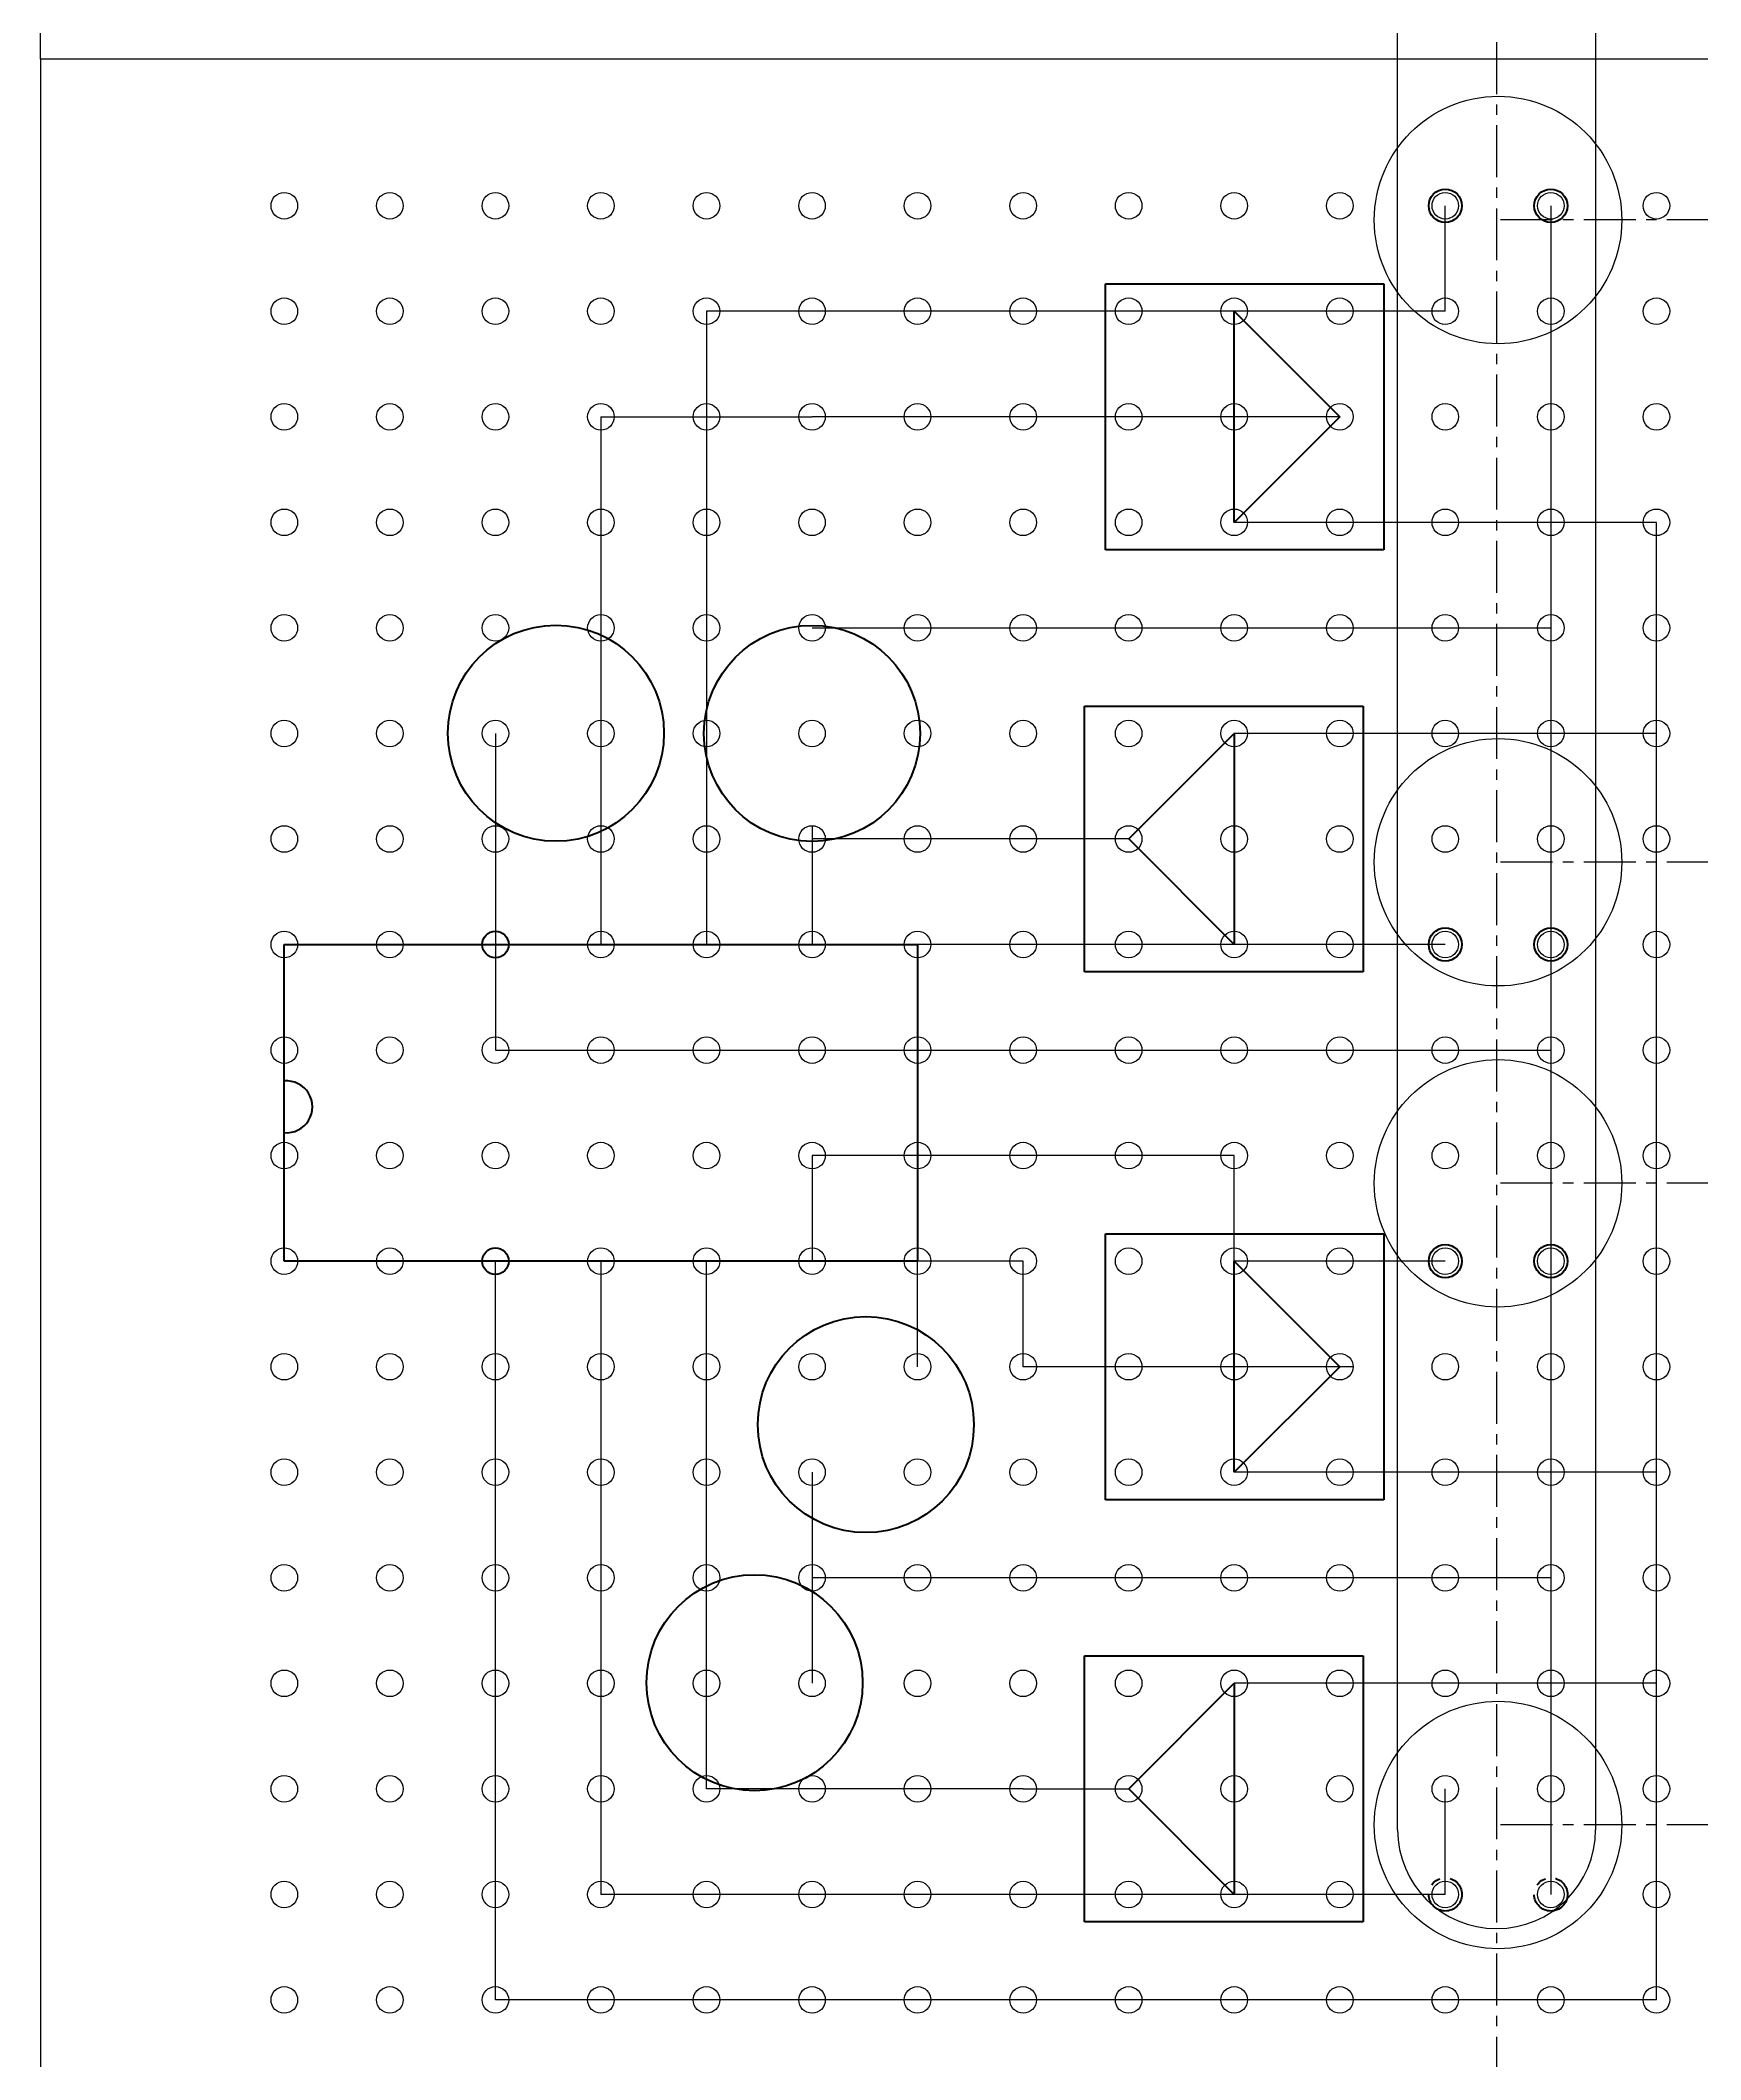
# Model space of a CAD drawing. Header units: inches. Extents: x -89 to 2397, y -1685 to 216.
# Drawn here: x 489.35 to 529.3, y 78.69 to 127.29 of the extents above; entities that cross this region are included whole.
import ezdxf

# ---------------------------------------------------------------- set-up
doc = ezdxf.new("R2010")
doc.units = ezdxf.units.IN
doc.header["$MEASUREMENT"] = 0
doc.linetypes.add('CENTER', pattern=[2, 1.25, -0.25, 0.25, -0.25])
for name, color, linetype, lineweight in [('Components', 1, 'Continuous', 40), ('Resistors', 67, 'ZIGZAG', 30), ('Wires', 3, 'Continuous', 30)]:
    doc.layers.add(name, color=color, linetype=linetype, lineweight=lineweight)
for name, color, linetype in [('Dimensions', 3, 'CENTER'), ('PCB', 4, 'Continuous'), ('SensorEmitter', 2, 'Continuous')]:
    doc.layers.add(name, color=color, linetype=linetype)
doc.styles.get("Standard").update_dxf_attribs({"font": 'arial.ttf', "height": 8})
doc.linetypes.add('ZIGZAG', pattern='A,0.0001,-0.2,[131,ltypeshp.shx,S=0.2,R=0,X=-0.2,Y=0],-0.4,[131,ltypeshp.shx,S=0.2,R=180,X=0.2,Y=0],-0.2', length=0.8001)
doc.dimstyles.get("Standard").update_dxf_attribs({"dimtxt": 0.18, "dimasz": 0.18, "dimexe": 0.18, "dimexo": 0.0625, "dimgap": 0.09, "dimtad": 0, "dimtih": 1, "dimtoh": 1, "dimdec": 1, "dimzin": 0, "dimdsep": 46, "dimtxsty": 'Standard', "dimcen": 0.09, "dimadec": 0, "dimazin": 0, "dimtfac": 1, "dimtdec": 4, "dimtofl": 0, "dimtmove": 0, "dimatfit": 3, "dimfxl": 1, "dimtolj": 1, "dimtzin": 0, "dimarcsym": 0})

# ---------------------------------------------------------------- blocks, each defined once
blk = doc.blocks.new('*D64')
at = {"layer": 'Defpoints', "color": 0}
for p in [(524.429, 169.338), (524.429, 84.35), (619.825, 84.35)]:
    blk.add_point(p, dxfattribs=at)
at = {"layer": 'Dimensions', "color": 0, "linetype": 'CENTER', "lineweight": -2}
for p, q in [((524.491, 169.338), (620.005, 169.338)), ((619.825, 169.158), (619.825, 131.018)), ((619.825, 84.53), (619.825, 122.67)), ((524.491, 84.35), (620.005, 84.35))]:
    blk.add_line(p, q, dxfattribs=at)
at = {"layer": 'Dimensions', "color": 0}
for points in [[(619.855, 169.158), (619.795, 169.158), (619.825, 169.338)], [(619.795, 84.53), (619.855, 84.53), (619.825, 84.35)]]:
    blk.add_solid(points, dxfattribs=at)
at = {"layer": 'Dimensions', "color": 0, "insert": (619.825, 126.844), "char_height": 8, "attachment_point": 5}
blk.add_mtext('\\A1;85.0', dxfattribs=at)
blk = doc.blocks.new('*D65')
at = {"layer": 'Defpoints', "color": 0}
for p in [(524.429, 99.792), (574.937, 99.792), (524.429, 84.35)]:
    blk.add_point(p, dxfattribs=at)
at = {"layer": 'Dimensions', "color": 0, "linetype": 'CENTER', "lineweight": -2}
for p, q in [((524.491, 99.792), (575.117, 99.792)), ((574.937, 99.612), (574.937, 96.245)), ((574.937, 84.53), (574.937, 87.897)), ((524.491, 84.35), (575.117, 84.35))]:
    blk.add_line(p, q, dxfattribs=at)
at = {"layer": 'Dimensions', "color": 0}
for points in [[(574.967, 99.612), (574.907, 99.612), (574.937, 99.792)], [(574.907, 84.53), (574.967, 84.53), (574.937, 84.35)]]:
    blk.add_solid(points, dxfattribs=at)
at = {"layer": 'Dimensions', "color": 0, "insert": (574.937, 92.071), "char_height": 8, "attachment_point": 5}
blk.add_mtext('\\A1;15.4', dxfattribs=at)
blk = doc.blocks.new('*D66')
at = {"layer": 'Defpoints', "color": 0}
for p in [(524.429, 107.52), (588.561, 107.52), (524.429, 99.792)]:
    blk.add_point(p, dxfattribs=at)
at = {"layer": 'Dimensions', "color": 0, "linetype": 'CENTER', "lineweight": -2}
for p, q in [((524.491, 107.52), (588.741, 107.52)), ((588.561, 107.7), (588.741, 107.7)), ((588.561, 107.52), (588.561, 107.7)), ((588.561, 99.972), (588.561, 107.34)), ((524.491, 99.792), (588.741, 99.792))]:
    blk.add_line(p, q, dxfattribs=at)
at = {"layer": 'Dimensions', "color": 0}
for points in [[(588.591, 107.34), (588.531, 107.34), (588.561, 107.52)], [(588.531, 99.972), (588.591, 99.972), (588.561, 99.792)]]:
    blk.add_solid(points, dxfattribs=at)
at = {"layer": 'Dimensions', "color": 0, "insert": (596.071, 107.7), "char_height": 8, "attachment_point": 5}
blk.add_mtext('\\A1;7.7', dxfattribs=at)
blk = doc.blocks.new('*D67')
at = {"layer": 'Defpoints', "color": 0}
for p in [(524.429, 122.974), (575.102, 122.974), (524.429, 107.52)]:
    blk.add_point(p, dxfattribs=at)
at = {"layer": 'Dimensions', "color": 0, "linetype": 'CENTER', "lineweight": -2}
for p, q in [((524.491, 122.974), (575.282, 122.974)), ((575.102, 122.794), (575.102, 119.421)), ((575.102, 107.7), (575.102, 111.073)), ((524.491, 107.52), (575.282, 107.52))]:
    blk.add_line(p, q, dxfattribs=at)
at = {"layer": 'Dimensions', "color": 0}
for points in [[(575.132, 122.794), (575.072, 122.794), (575.102, 122.974)], [(575.072, 107.7), (575.132, 107.7), (575.102, 107.52)]]:
    blk.add_solid(points, dxfattribs=at)
at = {"layer": 'Dimensions', "color": 0, "insert": (575.102, 115.247), "char_height": 8, "attachment_point": 5}
blk.add_mtext('\\A1;15.5', dxfattribs=at)
blk = doc.blocks.new('*D68')
at = {"layer": 'Defpoints', "color": 0}
for p in [(524.429, 130.702), (588.561, 130.702), (524.429, 122.974)]:
    blk.add_point(p, dxfattribs=at)
at = {"layer": 'Dimensions', "color": 0, "linetype": 'CENTER', "lineweight": -2}
for p, q in [((588.561, 130.882), (588.741, 130.882)), ((588.561, 130.702), (588.561, 130.882)), ((524.491, 130.702), (588.741, 130.702)), ((588.561, 123.154), (588.561, 130.522)), ((524.491, 122.974), (588.741, 122.974))]:
    blk.add_line(p, q, dxfattribs=at)
at = {"layer": 'Dimensions', "color": 0}
for points in [[(588.591, 130.522), (588.531, 130.522), (588.561, 130.702)], [(588.531, 123.154), (588.591, 123.154), (588.561, 122.974)]]:
    blk.add_solid(points, dxfattribs=at)
at = {"layer": 'Dimensions', "color": 0, "insert": (596.071, 130.882), "char_height": 8, "attachment_point": 5}
blk.add_mtext('\\A1;7.7', dxfattribs=at)
blk = doc.blocks.new('Small Pot')
at = {"layer": 'Components', "linetype": 'Continuous'}
for p, q in [((617.104, 136.123), (617.104, 142.823)), ((617.104, 142.823), (623.504, 142.823)), ((623.504, 142.823), (623.504, 136.123)), ((617.764, 139.223), (620.304, 141.763)), ((620.304, 141.763), (622.844, 139.223)), ((622.844, 139.223), (617.764, 139.223)), ((623.504, 136.123), (617.104, 136.123))]:
    blk.add_line(p, q, dxfattribs=at)
blk = doc.blocks.new('Small Pot1')
at = {"layer": 'Wires'}
blk.add_blockref('Small Pot', (-620.304, -141.763), dxfattribs=at)
blk = doc.blocks.new('LM339')
at = {"layer": 'Components'}
for p, q in [((716.826, 185.582), (716.826, 193.202)), ((716.826, 193.202), (732.066, 193.202)), ((732.066, 193.202), (732.066, 185.582)), ((732.066, 185.582), (716.826, 185.582))]:
    blk.add_line(p, q, dxfattribs=at)
at = {"layer": 'Components', "color": 5}
blk.add_circle((721.906, 193.202), 0.32, dxfattribs=at)
at = {"layer": 'Components', "color": 6}
blk.add_circle((721.906, 185.582), 0.32, dxfattribs=at)
at = {"layer": 'Components'}
blk.add_arc((716.879, 189.296), 0.624, 265.1005, 94.8995, dxfattribs=at)

msp = doc.modelspace()

# ---------------------------------------------------------------- linework, layer by layer
at = {"linetype": 'CENTER'}
msp.add_line((524.393, 181.244), (524.393, 16.244), dxfattribs=at)
for p, q in [((522.012, 84.225), (522.012, 169.463)), ((526.774, 169.463), (526.774, 84.225))]:
    msp.add_line(p, q)
msp.add_arc((524.393, 84.225), 2.381, 180, 0)
at = {"layer": 'Components', "linetype": 'Continuous'}
for centre in [(523.159, 123.308), (525.699, 123.308), (523.159, 105.528), (525.699, 105.528), (523.159, 97.908), (525.699, 97.908)]:
    msp.add_circle(centre, 0.4, dxfattribs=at)
at = {"layer": 'Components'}
for centre in [(501.755, 110.614), (507.919, 110.608), (509.214, 93.974), (506.535, 87.762)]:
    msp.add_circle(centre, 2.6, dxfattribs=at)
at = {"layer": 'Components', "linetype": 'CENTER'}
for centre in [(523.159, 82.668), (525.699, 82.668)]:
    msp.add_circle(centre, 0.4, dxfattribs=at)
at = {"layer": 'PCB', "linetype": 'Continuous'}
for q in [(489.349, 177.078), (489.349, 76.598)]:
    msp.add_line((489.349, 126.838), q, dxfattribs=at)
at = {"layer": 'PCB'}
msp.add_line((559.509, 126.838), (489.349, 126.838), dxfattribs=at)
msp.add_line((559.509, 126.838), (489.349, 126.838), dxfattribs=at)
for centre in [(495.219, 123.308), (497.759, 123.308), (500.299, 123.308), (502.839, 123.308), (505.379, 123.308), (507.919, 123.308), (510.459, 123.308), (512.999, 123.308), (515.539, 123.308), (518.079, 123.308), (520.619, 123.308), (523.159, 123.308), (525.699, 123.308), (528.239, 123.308), (495.219, 120.768), (497.759, 120.768), (500.299, 120.768), (502.839, 120.768), (505.379, 120.768), (507.919, 120.768), (510.459, 120.768), (512.999, 120.768), (515.539, 120.768), (518.079, 120.768), (520.619, 120.768), (523.159, 120.768), (523.159, 120.768), (525.699, 120.768), (528.239, 120.768), (495.219, 118.228), (497.759, 118.228), (500.299, 118.228), (502.839, 118.228), (505.379, 118.228), (507.919, 118.228), (510.459, 118.228), (512.999, 118.228), (515.539, 118.228), (518.079, 118.228), (520.619, 118.228), (523.159, 118.228), (523.159, 118.228), (525.699, 118.228), (528.239, 118.228), (495.219, 115.688), (497.759, 115.688), (500.299, 115.688), (502.839, 115.688), (505.379, 115.688), (507.919, 115.688), (510.459, 115.688), (512.999, 115.688), (515.539, 115.688), (518.079, 115.688), (520.619, 115.688), (523.159, 115.688), (523.159, 115.688), (525.699, 115.688), (528.239, 115.688), (495.219, 113.148), (497.759, 113.148), (500.299, 113.148), (502.839, 113.148), (505.379, 113.148), (507.919, 113.148), (510.459, 113.148), (512.999, 113.148), (515.539, 113.148), (518.079, 113.148), (520.619, 113.148), (523.159, 113.148), (523.159, 113.148), (525.699, 113.148), (528.239, 113.148), (495.219, 110.608), (497.759, 110.608), (500.299, 110.608), (502.839, 110.608), (505.379, 110.608), (507.919, 110.608), (510.459, 110.608), (512.999, 110.608), (515.539, 110.608), (518.079, 110.608), (520.619, 110.608), (523.159, 110.608), (523.159, 110.608), (525.699, 110.608), (528.239, 110.608), (495.219, 108.068), (497.759, 108.068), (500.299, 108.068), (502.839, 108.068), (505.379, 108.068), (507.919, 108.068), (510.459, 108.068), (512.999, 108.068), (515.539, 108.068), (518.079, 108.068), (520.619, 108.068), (523.159, 108.068), (523.159, 108.068), (525.699, 108.068), (528.239, 108.068), (495.219, 105.528), (497.759, 105.528), (500.299, 105.528), (502.839, 105.528), (505.379, 105.528), (507.919, 105.528), (510.459, 105.528), (512.999, 105.528), (515.539, 105.528), (518.079, 105.528), (520.619, 105.528), (523.159, 105.528), (523.159, 105.528), (525.699, 105.528), (528.239, 105.528), (495.219, 102.988), (497.759, 102.988), (500.299, 102.988), (502.839, 102.988), (505.379, 102.988), (507.919, 102.988), (510.459, 102.988), (512.999, 102.988), (515.539, 102.988), (518.079, 102.988), (520.619, 102.988), (523.159, 102.988), (523.159, 102.988), (525.699, 102.988), (528.239, 102.988), (495.219, 100.448), (497.759, 100.448), (500.299, 100.448), (502.839, 100.448), (505.379, 100.448), (507.919, 100.448), (510.459, 100.448), (512.999, 100.448), (515.539, 100.448), (518.079, 100.448), (520.619, 100.448), (523.159, 100.448), (523.159, 100.448), (525.699, 100.448), (528.239, 100.448), (495.219, 97.908), (497.759, 97.908), (500.299, 97.908), (502.839, 97.908), (505.379, 97.908), (507.919, 97.908), (510.459, 97.908), (512.999, 97.908), (515.539, 97.908), (518.079, 97.908), (520.619, 97.908), (523.159, 97.908), (523.159, 97.908), (525.699, 97.908), (528.239, 97.908), (495.219, 95.368), (497.759, 95.368), (500.299, 95.368), (502.839, 95.368), (505.379, 95.368), (507.919, 95.368), (510.459, 95.368), (512.999, 95.368), (515.539, 95.368), (518.079, 95.368), (520.619, 95.368), (523.159, 95.368), (523.159, 95.368), (525.699, 95.368), (528.239, 95.368), (495.219, 92.828), (497.759, 92.828), (500.299, 92.828), (502.839, 92.828), (505.379, 92.828), (507.919, 92.828), (510.459, 92.828), (512.999, 92.828), (515.539, 92.828), (518.079, 92.828), (520.619, 92.828), (523.159, 92.828), (523.159, 92.828), (525.699, 92.828), (528.239, 92.828), (495.219, 90.288), (497.759, 90.288), (500.299, 90.288), (502.839, 90.288), (505.379, 90.288), (507.919, 90.288), (510.459, 90.288), (512.999, 90.288), (515.539, 90.288), (518.079, 90.288), (520.619, 90.288), (523.159, 90.288), (523.159, 90.288), (525.699, 90.288), (528.239, 90.288), (495.219, 87.748), (497.759, 87.748), (500.299, 87.748), (502.839, 87.748), (505.379, 87.748), (507.919, 87.748), (510.459, 87.748), (512.999, 87.748), (515.539, 87.748), (518.079, 87.748), (520.619, 87.748), (523.159, 87.748), (523.159, 87.748), (525.699, 87.748), (528.239, 87.748), (495.219, 85.208), (497.759, 85.208), (500.299, 85.208), (502.839, 85.208), (505.379, 85.208), (507.919, 85.208), (510.459, 85.208), (512.999, 85.208), (515.539, 85.208), (518.079, 85.208), (520.619, 85.208), (523.159, 85.208), (523.159, 85.208), (525.699, 85.208), (528.239, 85.208), (495.219, 82.668), (497.759, 82.668), (500.299, 82.668), (502.839, 82.668), (505.379, 82.668), (507.919, 82.668), (510.459, 82.668), (512.999, 82.668), (515.539, 82.668), (518.079, 82.668), (520.619, 82.668), (523.159, 82.668), (523.159, 82.668), (525.699, 82.668), (528.239, 82.668), (495.219, 80.128), (497.759, 80.128), (500.299, 80.128), (502.839, 80.128), (505.379, 80.128), (507.919, 80.128), (510.459, 80.128), (512.999, 80.128), (515.539, 80.128), (518.079, 80.128), (520.619, 80.128), (523.159, 80.128), (523.159, 80.128), (525.699, 80.128), (528.239, 80.128)]:
    msp.add_circle(centre, 0.32, dxfattribs=at)
at = {"layer": 'Resistors'}
for p, q in [((502.839, 118.228), (507.919, 118.228)), ((528.239, 115.688), (523.159, 115.688)), ((528.239, 110.608), (523.159, 110.608)), ((512.999, 108.068), (510.459, 108.068)), ((512.999, 95.368), (512.999, 97.908)), ((528.239, 92.828), (523.159, 92.828)), ((528.239, 87.748), (523.159, 87.748)), ((512.999, 85.208), (510.459, 85.208))]:
    msp.add_line(p, q, dxfattribs=at)
at = {"layer": 'SensorEmitter'}
for centre in [(524.429, 122.963), (524.429, 107.508), (524.429, 99.781), (524.429, 84.339)]:
    msp.add_circle(centre, 2.978, dxfattribs=at)
at = {"layer": 'Wires'}
for p, q in [((523.159, 120.768), (523.159, 123.308)), ((523.159, 120.768), (505.379, 120.768)), ((505.379, 120.768), (505.379, 105.528)), ((502.839, 118.228), (502.839, 105.528)), ((520.619, 118.228), (507.919, 118.228)), ((523.159, 115.688), (518.079, 115.688)), ((523.159, 110.608), (518.079, 110.608)), ((507.919, 108.388), (507.919, 105.528)), ((515.539, 108.068), (507.919, 108.068)), ((523.159, 105.528), (510.459, 105.528)), ((518.079, 100.448), (507.919, 100.448)), ((507.919, 100.448), (507.919, 97.908)), ((518.079, 97.908), (518.079, 100.448)), ((502.839, 97.908), (502.839, 82.668)), ((505.379, 85.208), (505.379, 97.908)), ((510.459, 95.368), (510.459, 97.908)), ((512.999, 97.908), (510.459, 97.908)), ((523.159, 97.908), (518.079, 97.908)), ((520.939, 95.368), (512.999, 95.368)), ((523.159, 92.828), (518.079, 92.828)), ((523.159, 87.748), (518.079, 87.748)), ((510.459, 85.208), (505.379, 85.208)), ((512.999, 85.208), (515.539, 85.208)), ((523.159, 82.668), (523.159, 85.208)), ((523.159, 82.668), (502.839, 82.668))]:
    msp.add_line(p, q, dxfattribs=at)
at = {"layer": 'Wires', "color": 5, "linetype": 'Continuous'}
msp.add_line((525.699, 123.308), (525.699, 82.668), dxfattribs=at)
at = {"layer": 'Wires', "color": 6}
for p, q in [((528.239, 80.128), (528.239, 115.688)), ((500.299, 80.128), (500.299, 97.908)), ((528.239, 80.128), (500.299, 80.128))]:
    msp.add_line(p, q, dxfattribs=at)
at = {"layer": 'Wires', "color": 5}
for p, q in [((507.919, 113.148), (525.699, 113.148)), ((500.299, 110.608), (500.299, 102.988)), ((500.299, 102.988), (525.699, 102.988)), ((507.919, 92.828), (507.919, 87.748)), ((525.699, 90.288), (507.919, 90.288))]:
    msp.add_line(p, q, dxfattribs=at)

# ---------------------------------------------------------------- block references
at = {"layer": 'Components'}
msp.add_blockref('LM339', (-221.607, -87.674), dxfattribs=at)
at = {"layer": 'Wires'}
for p, rotation in [((520.619, 118.228), 270), ((515.539, 108.068), 89.99999999999999), ((520.619, 95.368), 270), ((515.539, 85.208), 89.99999999999999)]:
    msp.add_blockref('Small Pot1', p, dxfattribs=dict(at, rotation=rotation))

# ---------------------------------------------------------------- dimensions: what is measured, and where the dimension line sits
at = {"layer": 'Dimensions', "linetype": 'CENTER'}
for base, p1, p2, picture, middle in [((619.825, 84.35), (524.429, 169.338), (524.429, 84.35), '*D64', (619.825, 126.844)), ((575.102, 122.974), (524.429, 107.52), (524.429, 122.974), '*D67', (575.102, 115.247)), ((574.937, 99.792), (524.429, 84.35), (524.429, 99.792), '*D65', (574.937, 92.071))]:
    dim = msp.add_linear_dim(base=base, p1=p1, p2=p2, angle=90, dimstyle='Standard', dxfattribs=at)
    dim.commit()
    dim.dimension.update_dxf_attribs({"geometry": picture, "text_midpoint": middle, "dimtype": 160})
for base, p1, p2, picture, middle in [((588.561, 130.702), (524.429, 122.974), (524.429, 130.702), '*D68', (596.071, 130.882)), ((588.561, 107.52), (524.429, 99.792), (524.429, 107.52), '*D66', (596.071, 107.7))]:
    dim = msp.add_linear_dim(base=base, p1=p1, p2=p2, angle=90, dimstyle='Standard', dxfattribs=at)
    dim.commit()
    dim.dimension.update_dxf_attribs({"geometry": picture, "text_midpoint": middle})

doc.saveas('drawing.dxf')
